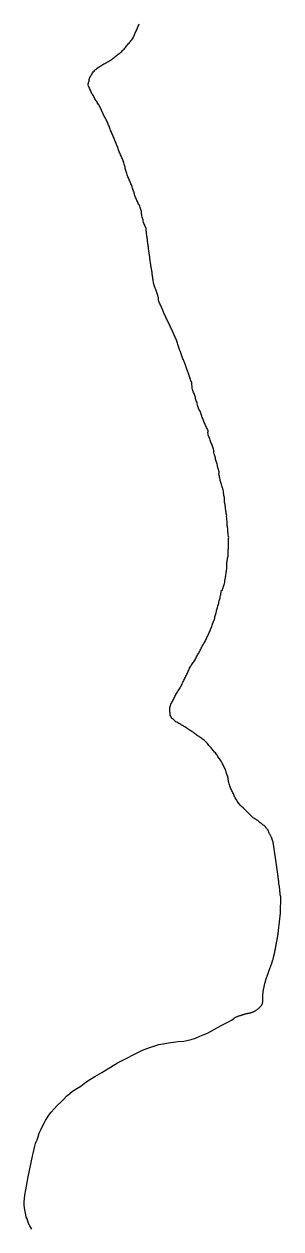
# Model space of a CAD drawing. Header units: inches. Extents: x 141448 to 685535, y 3466439 to 4099221.
# Drawn here: x 172490 to 176144, y 3730865 to 3748019 of the extents above; entities that cross this region are included whole.
import ezdxf

# ---------------------------------------------------------------- set-up
doc = ezdxf.new("R2010")
doc.units = ezdxf.units.IN
doc.header["$MEASUREMENT"] = 0
doc.layers.add('az_county', color=7, linetype='Continuous')

msp = doc.modelspace()

# ---------------------------------------------------------------- linework, layer by layer
at = {"layer": 'az_county'}
msp.add_lwpolyline([(172601.9375, 3730861.75), (172571.03125, 3730910.25), (172554.328125, 3730943.75), (172542.4375, 3730974.25), (172532.53125, 3731006.5), (172519.828125, 3731031.25), (172514.140625, 3731064.75), (172500.53125, 3731136), (172492.234375, 3731201.75), (172492.03125, 3731234.25), (172490.234375, 3731252), (172494.53125, 3731292.25), (172500.53125, 3731344.75), (172512.828125, 3731420.25), (172545.9375, 3731608.25), (172608.734375, 3731902.5), (172619.828125, 3731940.75), (172636.03125, 3732025.75), (172652.53125, 3732081), (172662.53125, 3732105.25), (172673.9375, 3732134.75), (172689.9375, 3732175.75), (172705.03125, 3732226.75), (172722.828125, 3732267), (172730.9375, 3732285.25), (172759.9375, 3732348), (172782.328125, 3732379.75), (172795.03125, 3732410), (172827.234375, 3732460.25), (172840.828125, 3732482.5), (172874.140625, 3732525.5), (172916.140625, 3732576.25), (172966.234375, 3732625.25), (173010.53125, 3732671), (173054.234375, 3732713), (173094.734375, 3732752.75), (173140.734375, 3732792.25), (173179.828125, 3732825.75), (173238.640625, 3732864.25), (173296.640625, 3732896.25), (173369.640625, 3732953.25), (173435.328125, 3732995.25), (173496.03125, 3733033.5), (173595.9375, 3733090.75), (173818.4375, 3733227.5), (174177.328125, 3733410.5), (174249.328125, 3733438.75), (174337.328125, 3733468.75), (174407.234375, 3733489.25), (174464.03125, 3733500.25), (174474.4375, 3733502.25), (174546.03125, 3733516.75), (174647.53125, 3733529.75), (174679.4375, 3733531.25), (174763.03125, 3733539.5), (174803.75, 3733547.25), (174869.15625, 3733560.75), (174927.953125, 3733580.25), (174991.34375, 3733607.25), (175040.453125, 3733628.5), (175100.65625, 3733653.25), (175183.65625, 3733697.25), (175252.34375, 3733737.25), (175293.546875, 3733761.75), (175342.75, 3733786.25), (175388.25, 3733810), (175439.453125, 3733838.25), (175460.84375, 3733850), (175474.453125, 3733857.75), (175481.546875, 3733862.25), (175481.953125, 3733873.25), (175488.953125, 3733875), (175495.34375, 3733877.25), (175501.546875, 3733879.75), (175507.65625, 3733882.75), (175513.75, 3733885.5), (175519.953125, 3733888.25), (175526.046875, 3733891.25), (175532.34375, 3733893.75), (175538.75, 3733895.75), (175545.15625, 3733897.75), (175551.75, 3733899.75), (175558.25, 3733901.5), (175564.65625, 3733903.75), (175571.046875, 3733905.75), (175577.34375, 3733908.25), (175583.75, 3733910.25), (175590.15625, 3733912.5), (175596.65625, 3733914.25), (175603.25, 3733915.75), (175609.84375, 3733917.25), (175616.453125, 3733918.75), (175622.84375, 3733920.75), (175629.25, 3733923.25), (175635.546875, 3733925.75), (175641.84375, 3733928.25), (175648.25, 3733929.75), (175654.84375, 3733931.25), (175661.546875, 3733932.75), (175668.15625, 3733933.75), (175674.84375, 3733934.75), (175681.546875, 3733935.75), (175688.15625, 3733937.25), (175694.84375, 3733938.5), (175701.453125, 3733939.75), (175708.046875, 3733941.25), (175714.546875, 3733943.25), (175720.84375, 3733945.5), (175727.25, 3733947.75), (175733.546875, 3733950.25), (175739.953125, 3733952.5), (175746.25, 3733954.75), (175752.546875, 3733957.5), (175758.75, 3733960.25), (175764.953125, 3733962.75), (175771.046875, 3733965.75), (175777.046875, 3733968.75), (175782.75, 3733972.25), (175788.25, 3733976.25), (175793.75, 3733980.25), (175799.15625, 3733984.25), (175804.65625, 3733988.25), (175810.15625, 3733992.25), (175815.65625, 3733996), (175821.15625, 3734000), (175826.453125, 3734004.25), (175831.75, 3734008.25), (175836.84375, 3734012.75), (175841.75, 3734017.5), (175846.453125, 3734022.25), (175851.046875, 3734027.25), (175855.546875, 3734032.25), (175859.84375, 3734037.5), (175864.046875, 3734042.75), (175868.15625, 3734048.25), (175871.953125, 3734053.75), (175875.546875, 3734059.75), (175878.75, 3734065.5), (175881.546875, 3734071.75), (175883.25, 3734078.25), (175884.15625, 3734085), (175885.25, 3734091.75), (175886.453125, 3734098.25), (175887.453125, 3734104.75), (175887.84375, 3734111.75), (175887.75, 3734118.5), (175887.546875, 3734125.25), (175887.34375, 3734132), (175887.25, 3734138.75), (175887.15625, 3734145.5), (175887.046875, 3734152.25), (175887.046875, 3734159), (175887.046875, 3734165.75), (175887.15625, 3734172.5), (175887.34375, 3734179.25), (175887.65625, 3734186), (175888.046875, 3734192.75), (175888.453125, 3734199.5), (175888.953125, 3734206.25), (175889.453125, 3734213), (175890.046875, 3734219.75), (175890.65625, 3734226.25), (175891.34375, 3734233.25), (175892.046875, 3734239.75), (175892.84375, 3734246.75), (175893.75, 3734253.25), (175894.65625, 3734260), (175895.65625, 3734266.75), (175896.75, 3734273.25), (175897.953125, 3734280), (175899.34375, 3734286.5), (175900.84375, 3734293.25), (175902.546875, 3734299.75), (175904.15625, 3734306.25), (175905.65625, 3734312.75), (175907.046875, 3734319.25), (175908.453125, 3734326), (175909.84375, 3734332.75), (175911.25, 3734339.25), (175912.65625, 3734345.75), (175914.15625, 3734352.5), (175915.75, 3734359), (175917.34375, 3734365.75), (175919.15625, 3734372.25), (175921.34375, 3734378.5), (175923.546875, 3734384.75), (175925.65625, 3734391.25), (175927.546875, 3734397.75), (175929.25, 3734404.25), (175930.75, 3734410.75), (175932.25, 3734417.5), (175934.046875, 3734424), (175936.046875, 3734430.25), (175938.34375, 3734436.75), (175940.546875, 3734443.25), (175942.84375, 3734449.5), (175945.046875, 3734455.75), (175947.34375, 3734462.25), (175949.546875, 3734468.75), (175951.953125, 3734474.75), (175954.15625, 3734481.25), (175956.546875, 3734487.75), (175958.75, 3734494), (175961.046875, 3734500.25), (175963.453125, 3734506.75), (175965.75, 3734513), (175968.046875, 3734519.25), (175970.453125, 3734525.75), (175972.75, 3734532), (175975.046875, 3734538.25), (175977.453125, 3734544.75), (175979.75, 3734551.25), (175982.046875, 3734557.25), (175984.34375, 3734563.75), (175986.75, 3734570.25), (175989.046875, 3734576.5), (175991.34375, 3734582.75), (175993.65625, 3734589.25), (175996.046875, 3734595.5), (175998.25, 3734601.75), (176000.546875, 3734608.25), (176002.84375, 3734614.5), (176005.15625, 3734620.75), (176007.453125, 3734627.25), (176009.65625, 3734633.75), (176011.953125, 3734640), (176014.15625, 3734646.25), (176016.25, 3734652.75), (176018.453125, 3734659.25), (176020.546875, 3734665.75), (176022.65625, 3734672), (176024.75, 3734678.5), (176026.84375, 3734684.75), (176028.953125, 3734691.25), (176030.953125, 3734697.75), (176032.84375, 3734704.25), (176034.65625, 3734710.75), (176036.25, 3734717.25), (176037.84375, 3734723.75), (176039.34375, 3734730.25), (176040.953125, 3734737), (176042.453125, 3734743.75), (176043.953125, 3734750.25), (176045.546875, 3734756.75), (176047.046875, 3734763.25), (176048.546875, 3734769.75), (176050.046875, 3734776.5), (176051.546875, 3734783.25), (176053.046875, 3734789.75), (176054.546875, 3734796.25), (176055.953125, 3734802.75), (176057.453125, 3734809.5), (176058.953125, 3734816), (176060.34375, 3734822.75), (176061.75, 3734829.25), (176063.25, 3734835.75), (176064.65625, 3734842.5), (176065.953125, 3734849.25), (176067.25, 3734855.75), (176068.453125, 3734862.25), (176069.65625, 3734869), (176070.953125, 3734875.75), (176072.046875, 3734882.25), (176073.25, 3734889), (176074.453125, 3734895.75), (176075.546875, 3734902.25), (176076.75, 3734909), (176077.84375, 3734915.75), (176078.953125, 3734922.25), (176080.15625, 3734928.75), (176081.34375, 3734935.5), (176082.65625, 3734942.25), (176083.953125, 3734948.75), (176085.34375, 3734955.5), (176086.75, 3734962.25), (176088.15625, 3734968.75), (176089.546875, 3734975.25), (176090.953125, 3734981.75), (176092.34375, 3734988.5), (176093.65625, 3734995.25), (176094.953125, 3735001.75), (176096.046875, 3735008.5), (176097.25, 3735015.25), (176098.25, 3735021.75), (176099.25, 3735028.5), (176100.15625, 3735035.25), (176101.046875, 3735041.75), (176102.046875, 3735048.75), (176102.953125, 3735055.25), (176103.84375, 3735062), (176104.84375, 3735068.75), (176105.84375, 3735075.25), (176106.953125, 3735081.75), (176108.046875, 3735088.5), (176109.15625, 3735095.25), (176110.25, 3735101.75), (176111.34375, 3735108.5), (176112.453125, 3735115.25), (176136.84375, 3735362.75), (176144.453125, 3735597), (176139.25, 3735604.25), (176137.546875, 3735610.75), (176136.453125, 3735617.25), (176135.65625, 3735624.25), (176135.046875, 3735631.25), (176134.546875, 3735638.25), (176133.953125, 3735644.75), (176133.046875, 3735651.75), (176132.25, 3735658.25), (176131.453125, 3735665), (176130.65625, 3735671.75), (176129.953125, 3735678.5), (176129.25, 3735685.25), (176128.65625, 3735691.75), (176127.953125, 3735698.75), (176127.25, 3735705.25), (176126.546875, 3735712.25), (176125.953125, 3735718.75), (176125.15625, 3735725.5), (176124.34375, 3735732.25), (176123.546875, 3735739), (176122.546875, 3735745.75), (176121.15625, 3735752.25), (176119.453125, 3735758.75), (176117.75, 3735765.25), (176116.546875, 3735772), (176115.75, 3735778.75), (176115.25, 3735785.25), (176114.953125, 3735792.25), (176114.75, 3735798.75), (176114.453125, 3735805.75), (176114.046875, 3735812.25), (176113.453125, 3735819.25), (176112.546875, 3735825.75), (176111.65625, 3735832.5), (176110.75, 3735839.25), (176109.84375, 3735845.75), (176108.953125, 3735852.5), (176107.953125, 3735859.25), (176107.046875, 3735865.75), (176106.15625, 3735872.75), (176105.15625, 3735879.25), (176104.25, 3735886), (176103.328125, 3735892.75), (176102.4375, 3735899.25), (176101.4375, 3735906), (176100.53125, 3735912.75), (176099.640625, 3735919.25), (176098.640625, 3735926.25), (176097.734375, 3735932.75), (176096.828125, 3735939.5), (176095.828125, 3735946.25), (176094.9375, 3735952.75), (176094.03125, 3735959.75), (176093.03125, 3735966.25), (176092.140625, 3735973), (176091.140625, 3735979.75), (176090.234375, 3735986.25), (176089.328125, 3735993), (176088.328125, 3735999.75), (176087.4375, 3736006.25), (176086.53125, 3736013.25), (176085.53125, 3736019.75), (176084.53125, 3736026.5), (176083.640625, 3736033.25), (176082.734375, 3736039.75), (176081.734375, 3736046.5), (176080.828125, 3736053.25), (176079.828125, 3736059.75), (176078.9375, 3736066.75), (176077.9375, 3736073.25), (176077.03125, 3736080), (176076.03125, 3736086.75), (176075.03125, 3736093.25), (176074.140625, 3736100.25), (176073.140625, 3736106.75), (176072.140625, 3736113.5), (176071.234375, 3736120.25), (176070.234375, 3736126.75), (176069.328125, 3736133.5), (176068.328125, 3736140.25), (176067.328125, 3736146.75), (176066.4375, 3736153.75), (176065.4375, 3736160.25), (176064.4375, 3736166.75), (176063.4375, 3736173.75), (176062.53125, 3736180.25), (176061.53125, 3736187), (176060.53125, 3736193.75), (176059.53125, 3736200.25), (176058.53125, 3736207), (176057.640625, 3736213.75), (176056.640625, 3736220.25), (176055.640625, 3736227.25), (176054.640625, 3736233.75), (176053.640625, 3736240.5), (176052.640625, 3736247.25), (176051.640625, 3736253.75), (176050.640625, 3736260.5), (176049.640625, 3736267.25), (176048.640625, 3736273.75), (176047.640625, 3736280.5), (176046.640625, 3736287.25), (176045.640625, 3736293.75), (176044.640625, 3736300.75), (176043.640625, 3736307.25), (176042.640625, 3736313.75), (176041.640625, 3736320.75), (176040.640625, 3736327.25), (176039.640625, 3736334), (176038.640625, 3736340.75), (176037.53125, 3736347.25), (176036.53125, 3736354), (176035.53125, 3736360.75), (176034.53125, 3736367.25), (176033.4375, 3736374), (176031.828125, 3736380.5), (176029.53125, 3736386.75), (176026.9375, 3736393.25), (176024.53125, 3736399.5), (176022.234375, 3736405.75), (176020.140625, 3736412.25), (176017.9375, 3736418.75), (176015.640625, 3736425), (176013.328125, 3736431.25), (176010.828125, 3736437.75), (176008.03125, 3736443.75), (176005.140625, 3736449.75), (176002.328125, 3736456), (175999.4375, 3736462.25), (175996.53125, 3736468.25), (175993.640625, 3736474.25), (175990.53125, 3736480.25), (175987.234375, 3736486.25), (175983.328125, 3736491.75), (175979.734375, 3736497.5), (175977.03125, 3736503.75), (175974.53125, 3736509.75), (175972.140625, 3736516.25), (175969.828125, 3736522.75), (175967.328125, 3736528.75), (175964.4375, 3736535), (175961.140625, 3736540.75), (175957.53125, 3736546.75), (175953.640625, 3736552.25), (175949.640625, 3736557.75), (175945.53125, 3736563), (175941.03125, 3736568.25), (175936.53125, 3736573.25), (175932.03125, 3736578.25), (175927.640625, 3736583.25), (175923.328125, 3736588.5), (175918.9375, 3736593.75), (175914.4375, 3736598.75), (175909.4375, 3736603.25), (175904.140625, 3736607.25), (175898.53125, 3736611.25), (175892.828125, 3736614.75), (175887.234375, 3736618.75), (175881.828125, 3736622.75), (175876.640625, 3736627), (175871.4375, 3736631.25), (175866.328125, 3736635.75), (175861.140625, 3736640.25), (175856.03125, 3736644.5), (175850.828125, 3736648.75), (175845.640625, 3736653.25), (175840.4375, 3736657.25), (175835.234375, 3736661.75), (175830.03125, 3736666.25), (175824.828125, 3736670.25), (175819.640625, 3736674.75), (175814.328125, 3736678.75), (175808.9375, 3736682.75), (175803.453125, 3736686.75), (175797.84375, 3736690.75), (175792.15625, 3736694.25), (175786.453125, 3736697.75), (175780.546875, 3736701.25), (175774.75, 3736704.75), (175768.953125, 3736708.25), (175763.25, 3736711.75), (175757.546875, 3736715.25), (175752.15625, 3736719.5), (175746.84375, 3736723.75), (175741.546875, 3736727.75), (175736.34375, 3736732.25), (175731.15625, 3736736.5), (175726.046875, 3736740.75), (175720.953125, 3736745.25), (175715.953125, 3736749.75), (175710.953125, 3736754.25), (175705.953125, 3736759), (175701.046875, 3736763.75), (175696.15625, 3736768.25), (175691.25, 3736772.75), (175686.34375, 3736777.5), (175681.546875, 3736782.25), (175676.65625, 3736787), (175671.953125, 3736791.75), (175667.25, 3736796.75), (175662.65625, 3736801.75), (175658.25, 3736806.75), (175653.84375, 3736811.75), (175649.25, 3736816.75), (175644.546875, 3736821.75), (175639.84375, 3736826.5), (175635.046875, 3736831.25), (175630.25, 3736836), (175625.453125, 3736840.75), (175620.65625, 3736845.5), (175615.953125, 3736850.25), (175611.15625, 3736855.25), (175606.34375, 3736860), (175583.953125, 3736880.75), (175576.453125, 3736887.25), (175565.84375, 3736898.75), (175555.953125, 3736911), (175546.34375, 3736923.5), (175537.15625, 3736936.25), (175528.046875, 3736949), (175519.234375, 3736962), (175510.640625, 3736975.25), (175502.4375, 3736988.5), (175494.734375, 3737002.25), (175488.140625, 3737016.5), (175481.828125, 3737030.75), (175475.234375, 3737045.25), (175468.140625, 3737059.25), (175460.9375, 3737073.25), (175453.9375, 3737087.25), (175447.140625, 3737101.25), (175440.234375, 3737115.25), (175433.640625, 3737129.75), (175427.4375, 3737144), (175421.640625, 3737158.5), (175416.640625, 3737173.25), (175412.03125, 3737188.5), (175407.53125, 3737203.5), (175403.140625, 3737218.75), (175399.234375, 3737233.75), (175396.53125, 3737249.25), (175395.234375, 3737265), (175393.828125, 3737280.75), (175390.640625, 3737295.75), (175387.640625, 3737305.25), (175387.828125, 3737310.75), (175380.734375, 3737325.75), (175374.828125, 3737340.25), (175368.9375, 3737354.75), (175364.328125, 3737369.75), (175360.140625, 3737385), (175355.140625, 3737399.75), (175349.4375, 3737414.5), (175343.140625, 3737428.75), (175336.640625, 3737443.25), (175329.734375, 3737457.25), (175322.53125, 3737471.25), (175315.328125, 3737485.25), (175308.140625, 3737499.25), (175300.640625, 3737512.75), (175293.4375, 3737527), (175286.328125, 3737541), (175277.53125, 3737553.75), (175266.234375, 3737564.75), (175257.328125, 3737577.75), (175249.03125, 3737591), (175240.140625, 3737603.75), (175230.734375, 3737616.5), (175221.234375, 3737629), (175211.53125, 3737641.25), (175201.734375, 3737653.75), (175191.640625, 3737665.75), (175181.53125, 3737677.75), (175171.234375, 3737689.5), (175160.9375, 3737701.25), (175150.640625, 3737713.25), (175140.53125, 3737725.25), (175130.4375, 3737737.25), (175120.640625, 3737749.75), (175110.9375, 3737761.75), (175100.9375, 3737774), (175090.328125, 3737785.5), (175079.234375, 3737796.75), (175067.734375, 3737807.25), (175055.828125, 3737817.75), (175043.53125, 3737827.25), (175030.828125, 3737836.75), (175018.234375, 3737846), (175005.53125, 3737855.25), (174992.828125, 3737864.25), (174980.03125, 3737873.75), (174967.328125, 3737882.75), (174954.53125, 3737891.75), (174941.734375, 3737901), (174929.03125, 3737910.25), (174916.234375, 3737919.25), (174903.4375, 3737928.25), (174890.734375, 3737937.75), (174878.03125, 3737946.75), (174865.03125, 3737955.5), (174851.734375, 3737963.75), (174838.4375, 3737972.25), (174825.140625, 3737980.5), (174812.03125, 3737989.25), (174799.140625, 3737998.25), (174786.140625, 3738007), (174772.9375, 3738015.25), (174759.4375, 3738023.25), (174745.828125, 3738031.25), (174732.140625, 3738039), (174718.53125, 3738046.75), (174704.828125, 3738054.5), (174691.140625, 3738062.25), (174677.53125, 3738070.25), (174664.03125, 3738078.25), (174650.734375, 3738086.25), (174638.53125, 3738096.25), (174626.734375, 3738106.75), (174614.640625, 3738116.75), (174602.9375, 3738127), (174591.9375, 3738138.25), (174583.140625, 3738151.25), (174576.03125, 3738165.25), (174570.640625, 3738180), (174568.734375, 3738195.75), (174566.9375, 3738211.25), (174564.640625, 3738226.75), (174563.328125, 3738242.25), (174562.734375, 3738258.25), (174562.9375, 3738274), (174564.328125, 3738289.5), (174567.9375, 3738304.75), (174573.53125, 3738319.5), (174579.734375, 3738334), (174586.53125, 3738348.25), (174593.828125, 3738362.25), (174601.03125, 3738376), (174608.140625, 3738390), (174615.234375, 3738404), (174622.4375, 3738417.75), (174629.53125, 3738431.75), (174636.53125, 3738446), (174643.53125, 3738460), (174650.640625, 3738474), (174658.328125, 3738487.75), (174666.328125, 3738501.25), (174674.53125, 3738514.75), (174682.828125, 3738527.75), (174691.140625, 3738541.25), (174699.9375, 3738554.25), (174708.828125, 3738567.25), (174717.234375, 3738580.5), (174724.640625, 3738594.25), (174731.234375, 3738608.5), (174737.328125, 3738623), (174743.734375, 3738638.75), (174750.328125, 3738651.75), (174757.140625, 3738665.75), (174763.9375, 3738679.75), (174770.828125, 3738694), (174777.828125, 3738708), (174784.9375, 3738722), (174792.03125, 3738736), (174799.140625, 3738750), (174806.234375, 3738764), (174813.234375, 3738778), (174820.03125, 3738792.25), (174826.4375, 3738806.5), (174832.640625, 3738821), (174838.9375, 3738835.25), (174845.640625, 3738849.5), (174853.03125, 3738863.25), (174861.03125, 3738876.75), (174869.53125, 3738890.25), (174878.140625, 3738903.25), (174887.328125, 3738916.25), (174896.734375, 3738928.75), (174906.03125, 3738941.25), (174914.9375, 3738954.25), (174922.734375, 3738967.75), (174929.734375, 3738981.75), (174937.140625, 3738995.75), (174944.53125, 3739009.5), (174952.03125, 3739023.25), (174959.640625, 3739037), (174967.140625, 3739050.75), (174974.640625, 3739064.75), (174982.03125, 3739078.25), (174989.53125, 3739092.25), (174996.828125, 3739106.25), (175004.03125, 3739120), (175011.234375, 3739134), (175018.53125, 3739147.75), (175025.9375, 3739161.75), (175033.53125, 3739175.5), (175041.53125, 3739189.25), (175049.640625, 3739202.5), (175057.53125, 3739216.25), (175064.9375, 3739229.75), (175072.03125, 3739243.75), (175078.828125, 3739258.25), (175085.53125, 3739272.25), (175092.140625, 3739286.5), (175098.828125, 3739300.75), (175105.4375, 3739315), (175111.9375, 3739329.25), (175118.53125, 3739343.5), (175124.9375, 3739357.75), (175131.328125, 3739372.25), (175137.03125, 3739386.75), (175142.4375, 3739401.5), (175148.734375, 3739415.75), (175155.140625, 3739430.25), (175161.4375, 3739444.5), (175167.328125, 3739459.25), (175172.234375, 3739474), (175176.53125, 3739489.25), (175181.828125, 3739503.75), (175189.4375, 3739517.75), (175194.53125, 3739532.5), (175198.734375, 3739547.75), (175202.828125, 3739562.75), (175206.734375, 3739578), (175210.640625, 3739593.25), (175214.4375, 3739608.25), (175218.234375, 3739623.75), (175222.140625, 3739638.75), (175226.03125, 3739654.25), (175230.140625, 3739669.25), (175234.4375, 3739684.25), (175238.53125, 3739699.25), (175242.640625, 3739714.5), (175246.828125, 3739729.75), (175250.9375, 3739744.75), (175255.03125, 3739760), (175259.03125, 3739775.25), (175263.234375, 3739790.25), (175267.53125, 3739805.25), (175271.328125, 3739820.75), (175274.9375, 3739835.75), (175278.328125, 3739851.25), (175281.734375, 3739866.5), (175285.140625, 3739881.75), (175288.53125, 3739897.25), (175291.828125, 3739912.5), (175295.328125, 3739928), (175298.828125, 3739961.25), (175312.4375, 3739960.75), (175313.53125, 3739966.25), (175317.03125, 3739981.5), (175321.53125, 3739996.25), (175327.4375, 3740011), (175332.640625, 3740025.75), (175336.640625, 3740041), (175340.53125, 3740056.25), (175344.53125, 3740071.25), (175347.328125, 3740086.75), (175348.734375, 3740102.5), (175350.640625, 3740118), (175354.328125, 3740133.25), (175357.4375, 3740148.75), (175359.9375, 3740164.25), (175362.140625, 3740179.75), (175364.328125, 3740195.25), (175366.53125, 3740210.75), (175367.9375, 3740220.25), (175368.828125, 3740226.25), (175371.140625, 3740241.75), (175373.234375, 3740257.5), (175374.9375, 3740273.25), (175375.9375, 3740288.75), (175375.9375, 3740304.25), (175375.53125, 3740320.25), (175375.4375, 3740335.75), (175376.234375, 3740351.5), (175377.828125, 3740367.25), (175380.03125, 3740382.75), (175382.640625, 3740398.25), (175386.328125, 3740413.5), (175390.9375, 3740428.75), (175393.734375, 3740443.75), (175394.03125, 3740459.5), (175393.328125, 3740475.25), (175392.53125, 3740491), (175392.53125, 3740506.75), (175393.734375, 3740522.25), (175395.4375, 3740538), (175397.140625, 3740553.75), (175398.640625, 3740569.25), (175399.234375, 3740584.75), (175398.640625, 3740600.75), (175397.9375, 3740616.25), (175397.53125, 3740632), (175397.234375, 3740647.75), (175397.03125, 3740663.25), (175397.4375, 3740679.25), (175399.640625, 3740694.75), (175402.140625, 3740710.25), (175400.4375, 3740725.5), (175396.234375, 3740740.75), (175393.828125, 3740756.25), (175392.234375, 3740771.75), (175390.828125, 3740787.5), (175389.640625, 3740803.25), (175388.4375, 3740818.75), (175387.03125, 3740834.75), (175385.4375, 3740850.25), (175383.828125, 3740865.75), (175382.234375, 3740881.25), (175380.828125, 3740897), (175379.828125, 3740912.75), (175379.828125, 3740928.5), (175378.9375, 3740944.25), (175377.53125, 3740959.75), (175375.828125, 3740975.25), (175373.234375, 3740990.75), (175372.640625, 3741006.5), (175373.03125, 3741022.25), (175370.828125, 3741037.75), (175367.328125, 3741053), (175364.828125, 3741068.5), (175362.640625, 3741084), (175360.53125, 3741099.75), (175358.4375, 3741115.25), (175356.328125, 3741130.75), (175354.328125, 3741146.25), (175352.328125, 3741161.75), (175350.234375, 3741177.25), (175348.234375, 3741193.25), (175343.828125, 3741215.75), (175341.734375, 3741231.25), (175341.03125, 3741246.75), (175340.828125, 3741262.75), (175340.03125, 3741278.25), (175338.4375, 3741293.75), (175334.53125, 3741309.25), (175330.828125, 3741324.25), (175328.828125, 3741339.75), (175327.4375, 3741355.5), (175325.53125, 3741371.25), (175322.640625, 3741386.5), (175318.53125, 3741401.75), (175314.140625, 3741416.75), (175309.640625, 3741431.75), (175305.03125, 3741446.75), (175300.53125, 3741461.75), (175295.828125, 3741476.75), (175291.140625, 3741491.75), (175286.4375, 3741506.75), (175281.734375, 3741521.75), (175278.234375, 3741537.25), (175275.328125, 3741552.5), (175272.53125, 3741568), (175269.9375, 3741583.5), (175266.734375, 3741598.75), (175263.4375, 3741614.25), (175263.734375, 3741629.75), (175264.640625, 3741645.75), (175261.640625, 3741660.75), (175257.328125, 3741675.75), (175252.828125, 3741691), (175248.640625, 3741706.25), (175244.328125, 3741721.25), (175240.03125, 3741736.25), (175235.640625, 3741751.5), (175231.328125, 3741766.5), (175226.9375, 3741781.75), (175222.140625, 3741796.75), (175217.328125, 3741811.5), (175214.828125, 3741827), (175214.328125, 3741836.5), (175213.9375, 3741842.75), (175211.140625, 3741858), (175206.234375, 3741873), (175201.140625, 3741887.75), (175195.828125, 3741902.75), (175191.828125, 3741917.75), (175189.734375, 3741933.25), (175188.328125, 3741949.25), (175185.828125, 3741964.75), (175181.53125, 3741979.75), (175176.734375, 3741994.75), (175171.328125, 3742009.25), (175165.734375, 3742024.25), (175160.140625, 3742038.75), (175153.9375, 3742053.25), (175147.234375, 3742067.5), (175141.140625, 3742081.75), (175136.640625, 3742096.75), (175132.328125, 3742112), (175126.234375, 3742126.5), (175120.640625, 3742141.25), (175115.9375, 3742156), (175111.734375, 3742171.25), (175108.328125, 3742186.75), (175106.4375, 3742202.25), (175108.4375, 3742218.25), (175107.53125, 3742233.25), (175101.640625, 3742247.75), (175094.734375, 3742261.75), (175087.140625, 3742275.5), (175079.53125, 3742289.5), (175072.234375, 3742303.5), (175065.734375, 3742317.75), (175059.9375, 3742332.25), (175054.4375, 3742347.25), (175048.9375, 3742361.75), (175043.828125, 3742376.75), (175038.4375, 3742391.5), (175031.828125, 3742405.75), (175025.03125, 3742419.75), (175020.03125, 3742434.75), (175015.734375, 3742449.75), (175011.4375, 3742464.75), (175006.640625, 3742479.75), (175001.03125, 3742494.75), (174994.828125, 3742509), (174987.03125, 3742522.75), (174979.03125, 3742536), (174973.328125, 3742550.75), (174968.234375, 3742565.5), (174963.53125, 3742580.5), (174958.9375, 3742595.5), (174955.03125, 3742610.75), (174951.4375, 3742626), (174946.828125, 3742641), (174940.53125, 3742655.25), (174934.734375, 3742670), (174930.734375, 3742685.25), (174927.234375, 3742700.5), (174923.234375, 3742715.75), (174919.03125, 3742730.75), (174914.234375, 3742745.75), (174908.828125, 3742760.25), (174901.9375, 3742774.75), (174895.03125, 3742788.75), (174890.4375, 3742803.75), (174886.828125, 3742818.75), (174883.828125, 3742834.25), (174881.328125, 3742849.75), (174879.734375, 3742865.5), (174878.734375, 3742881.25), (174877.4375, 3742896.75), (174874.828125, 3742912.25), (174870.234375, 3742927.25), (174864.9375, 3742942.25), (174860.03125, 3742957.25), (174855.234375, 3742972.25), (174850.4375, 3742987), (174845.53125, 3743002), (174840.4375, 3743017), (174835.140625, 3743031.75), (174829.734375, 3743046.5), (174824.234375, 3743061), (174818.640625, 3743076), (174813.03125, 3743090.5), (174807.53125, 3743105.25), (174802.234375, 3743120), (174796.9375, 3743134.75), (174791.640625, 3743149.5), (174786.328125, 3743164.25), (174780.9375, 3743179), (174775.4375, 3743193.75), (174769.734375, 3743208.5), (174763.640625, 3743223), (174757.328125, 3743237.25), (174751.03125, 3743251.75), (174745.234375, 3743266.25), (174740.03125, 3743281), (174735.4375, 3743296), (174730.734375, 3743311), (174725.4375, 3743326), (174719.734375, 3743340.5), (174713.9375, 3743355), (174708.4375, 3743369.75), (174703.234375, 3743384.5), (174698.234375, 3743399.5), (174693.328125, 3743414.5), (174688.53125, 3743429.25), (174683.640625, 3743444), (174678.734375, 3743459), (174673.734375, 3743474), (174668.640625, 3743489), (174663.4375, 3743503.5), (174657.828125, 3743518.25), (174651.828125, 3743533), (174645.53125, 3743547.25), (174639.140625, 3743561.5), (174632.828125, 3743576), (174626.640625, 3743590.5), (174620.640625, 3743605), (174614.53125, 3743619.5), (174608.234375, 3743633.75), (174601.734375, 3743648), (174595.140625, 3743662.25), (174588.53125, 3743676.5), (174581.9375, 3743690.75), (174575.234375, 3743705), (174568.53125, 3743719), (174561.9375, 3743733.5), (174555.140625, 3743747.5), (174548.4375, 3743761.75), (174541.734375, 3743776), (174534.9375, 3743790), (174528.140625, 3743804.25), (174521.140625, 3743818.25), (174514.03125, 3743832.25), (174506.9375, 3743846.25), (174500.03125, 3743860.5), (174493.140625, 3743874.5), (174486.328125, 3743888.5), (174479.734375, 3743903), (174473.640625, 3743917.25), (174468.234375, 3743932), (174463.140625, 3743947), (174458.03125, 3743961.75), (174452.328125, 3743976.5), (174446.140625, 3743990.75), (174439.4375, 3744005), (174432.640625, 3744019), (174425.640625, 3744033.25), (174417.828125, 3744047), (174410.4375, 3744061), (174405.640625, 3744075.5), (174403.828125, 3744091), (174402.828125, 3744107), (174400.734375, 3744122.5), (174397.03125, 3744137.75), (174392.640625, 3744152.75), (174387.9375, 3744167.75), (174382.9375, 3744182.75), (174378.03125, 3744197.5), (174372.9375, 3744212.5), (174367.828125, 3744227.5), (174362.53125, 3744242), (174357.4375, 3744257), (174352.140625, 3744271.75), (174347.03125, 3744286.5), (174342.03125, 3744301.5), (174337.140625, 3744316.5), (174333.03125, 3744331.5), (174330.9375, 3744347), (174327.640625, 3744362.5), (174324.640625, 3744378), (174322.4375, 3744393.5), (174320.4375, 3744409), (174318.140625, 3744424.5), (174315.9375, 3744440), (174314.140625, 3744455.5), (174312.4375, 3744471.25), (174310.328125, 3744486.75), (174308.234375, 3744502.5), (174305.9375, 3744518), (174303.53125, 3744533.5), (174300.640625, 3744548.75), (174297.328125, 3744564), (174294.4375, 3744579.5), (174292.234375, 3744595), (174290.03125, 3744610.75), (174287.9375, 3744626.25), (174285.734375, 3744641.75), (174283.640625, 3744657.5), (174281.53125, 3744673), (174279.328125, 3744688.5), (174277.234375, 3744704), (174275.140625, 3744719.5), (174273.03125, 3744735), (174270.9375, 3744750.5), (174268.828125, 3744766.25), (174266.734375, 3744781.75), (174264.640625, 3744797.5), (174262.53125, 3744813), (174260.53125, 3744828.5), (174258.4375, 3744844), (174256.328125, 3744859.5), (174254.234375, 3744875), (174252.234375, 3744890.75), (174250.140625, 3744906.25), (174248.140625, 3744922), (174246.03125, 3744937.5), (174244.03125, 3744953), (174241.9375, 3744968.5), (174239.9375, 3744984), (174237.828125, 3744999.5), (174235.828125, 3745015.25), (174233.734375, 3745030.75), (174231.734375, 3745046.5), (174229.734375, 3745062), (174228.4375, 3745077.5), (174227.53125, 3745093.5), (174226.53125, 3745099.5), (174225.234375, 3745109), (174220.640625, 3745123.5), (174214.640625, 3745138.25), (174208.234375, 3745152.5), (174202.03125, 3745167), (174195.4375, 3745181.5), (174189.734375, 3745196), (174185.640625, 3745211), (174182.4375, 3745226.5), (174178.734375, 3745242), (174174.734375, 3745257), (174170.734375, 3745272.25), (174166.828125, 3745287.5), (174163.328125, 3745302.5), (174160.53125, 3745318), (174159.53125, 3745334), (174159.140625, 3745349.5), (174156.4375, 3745365), (174152.4375, 3745380), (174147.828125, 3745395.25), (174142.640625, 3745410), (174137.03125, 3745424.75), (174130.640625, 3745439), (174122.640625, 3745452.5), (174114.234375, 3745466), (174106.828125, 3745479.75), (174101.53125, 3745494.5), (174096.640625, 3745509.5), (174090.4375, 3745523.75), (174083.53125, 3745538), (174076.4375, 3745552), (174069.640625, 3745566), (174063.734375, 3745580.5), (174058.828125, 3745595.5), (174055.328125, 3745608.5), (174055.140625, 3745625.75), (174046.140625, 3745641), (174041.328125, 3745656), (174036.4375, 3745670.75), (174031.4375, 3745685.5), (174026.4375, 3745700.5), (174021.328125, 3745715.5), (174016.140625, 3745730), (174010.828125, 3745745), (174005.234375, 3745759.5), (173999.4375, 3745774.25), (173993.4375, 3745788.75), (173987.140625, 3745803), (173980.4375, 3745817.25), (173973.640625, 3745831.5), (173967.03125, 3745845.5), (173960.9375, 3745860.25), (173955.4375, 3745875), (173950.234375, 3745889.75), (173945.53125, 3745904.75), (173941.03125, 3745919.75), (173937.03125, 3745935), (173933.234375, 3745950), (173929.640625, 3745965.5), (173926.140625, 3745980.75), (173922.640625, 3745996), (173918.9375, 3746011.5), (173915.03125, 3746026.5), (173910.734375, 3746041.5), (173906.03125, 3746056.5), (173900.640625, 3746071.25), (173894.9375, 3746086), (173888.9375, 3746100.5), (173882.734375, 3746115), (173876.53125, 3746129.5), (173870.4375, 3746143.75), (173864.140625, 3746158), (173857.734375, 3746172.5), (173851.328125, 3746187), (173845.140625, 3746201.25), (173839.4375, 3746216), (173834.03125, 3746230.5), (173828.734375, 3746245.5), (173823.03125, 3746260), (173817.234375, 3746274.5), (173811.4375, 3746289), (173805.53125, 3746303.75), (173799.640625, 3746318.25), (173793.828125, 3746333), (173787.9375, 3746347.5), (173782.140625, 3746362), (173776.4375, 3746376.5), (173770.9375, 3746391.25), (173765.4375, 3746406), (173759.828125, 3746420.5), (173753.640625, 3746435), (173746.9375, 3746449.5), (173740.03125, 3746463.5), (173733.328125, 3746477.5), (173727.234375, 3746492), (173721.234375, 3746506.5), (173715.4375, 3746521.25), (173709.640625, 3746536), (173704.03125, 3746550.5), (173698.328125, 3746565), (173693.140625, 3746580), (173688.4375, 3746595), (173683.140625, 3746609.5), (173676.53125, 3746624), (173669.328125, 3746638), (173661.734375, 3746651.5), (173654.03125, 3746665.25), (173646.234375, 3746679), (173638.53125, 3746692.5), (173631.140625, 3746706.5), (173624.140625, 3746720.5), (173615.734375, 3746738.25), (173610.9375, 3746749), (173604.234375, 3746763), (173597.734375, 3746777.5), (173591.328125, 3746791.75), (173584.9375, 3746806), (173578.53125, 3746820.5), (173571.9375, 3746834.75), (173565.140625, 3746849), (173558.03125, 3746863), (173549.234375, 3746876), (173540.03125, 3746888.5), (173531.53125, 3746901.75), (173523.140625, 3746915), (173515.03125, 3746928.5), (173507.03125, 3746942), (173499.03125, 3746955.5), (173491.140625, 3746969), (173483.328125, 3746982.75), (173475.4375, 3746996.5), (173467.734375, 3747010), (173460.234375, 3747023.75), (173453.140625, 3747038), (173446.328125, 3747052), (173439.640625, 3747066), (173433.140625, 3747080.5), (173426.640625, 3747094.75), (173420.234375, 3747109), (173413.734375, 3747123.5), (173406.328125, 3747137.5), (173400.234375, 3747152.25), (173401.234375, 3747167), (173407.4375, 3747181.75), (173412.734375, 3747197), (173414.328125, 3747212.5), (173415.53125, 3747228.25), (173419.828125, 3747243.25), (173426.140625, 3747257.75), (173433.53125, 3747271.5), (173441.4375, 3747285), (173449.03125, 3747299), (173457.03125, 3747312.5), (173465.53125, 3747325.5), (173474.828125, 3747338.25), (173485.140625, 3747350), (173495.734375, 3747361.75), (173506.734375, 3747373), (173518.234375, 3747383.5), (173530.53125, 3747393.25), (173543.828125, 3747401.5), (173557.140625, 3747410), (173570.234375, 3747418.75), (173583.53125, 3747427.25), (173597.03125, 3747435), (173610.734375, 3747442.75), (173623.734375, 3747451.5), (173636.828125, 3747460.5), (173651.03125, 3747466.75), (173665.640625, 3747472.75), (173679.328125, 3747480.5), (173692.4375, 3747489), (173705.828125, 3747497.25), (173719.328125, 3747505.25), (173732.734375, 3747513.5), (173745.640625, 3747522.25), (173758.140625, 3747531.75), (173770.4375, 3747541.5), (173782.53125, 3747551.5), (173794.53125, 3747561.75), (173806.53125, 3747571.75), (173818.640625, 3747582), (173830.640625, 3747592), (173843.734375, 3747600.5), (173857.03125, 3747609), (173868.9375, 3747619.25), (173879.9375, 3747630.5), (173891.03125, 3747641.5), (173901.828125, 3747653), (173912.53125, 3747664.5), (173923.328125, 3747675.75), (173933.640625, 3747687.75), (173943.328125, 3747700), (173952.828125, 3747712.5), (173962.640625, 3747724.75), (173972.9375, 3747736.75), (173983.234375, 3747748.5), (173993.734375, 3747760.25), (174004.03125, 3747772), (174014.234375, 3747784), (174024.03125, 3747796), (174032.25, 3747809.5), (174040.34375, 3747823), (174048.34375, 3747836.5), (174055.25, 3747850.5), (174060.953125, 3747865.25), (174066.75, 3747879.75), (174072.84375, 3747894.25), (174079.25, 3747908.5), (174086.046875, 3747922.75), (174092.25, 3747937.25), (174098.25, 3747951.75), (174104.25, 3747966.25), (174110.25, 3747980.75), (174116.546875, 3747995), (174122.953125, 3748009.5), (174129.546875, 3748023.75)], dxfattribs=at)

doc.saveas('drawing.dxf')
